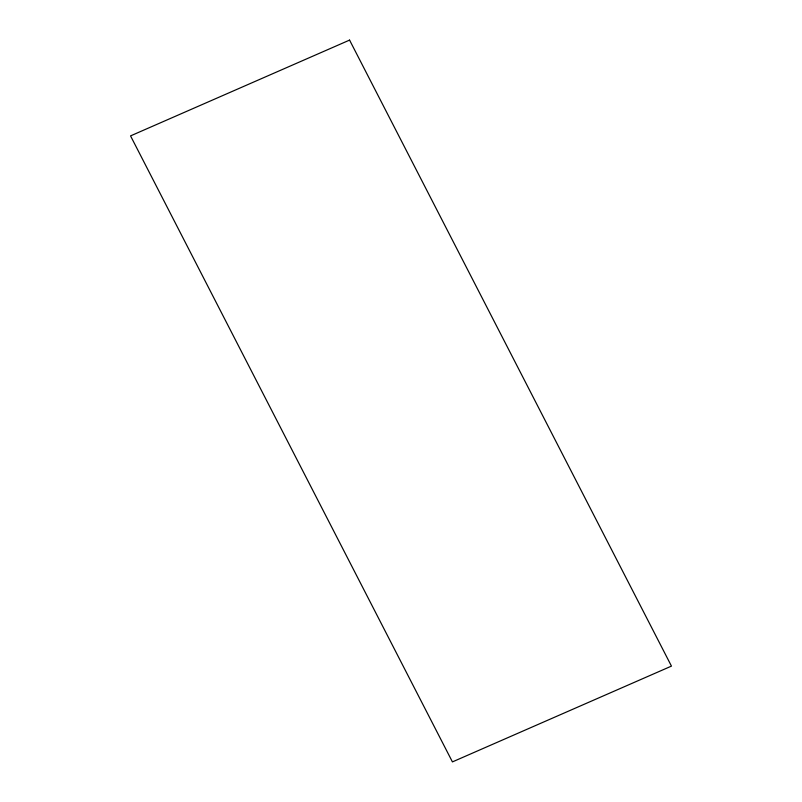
<?xml version="1.0" encoding="UTF-8"?>
<svg xmlns="http://www.w3.org/2000/svg" width="802" height="802" viewBox="0 0 802 802"><rect width="100%" height="100%" fill="white"/><g stroke="black" fill="none" stroke-linecap="round" stroke-linejoin="round"><path stroke-width="1.2" d="M349.572 40.1L130.546 135.889L452.428 761.9L671.454 666.111L349.572 40.1"/></g></svg>
